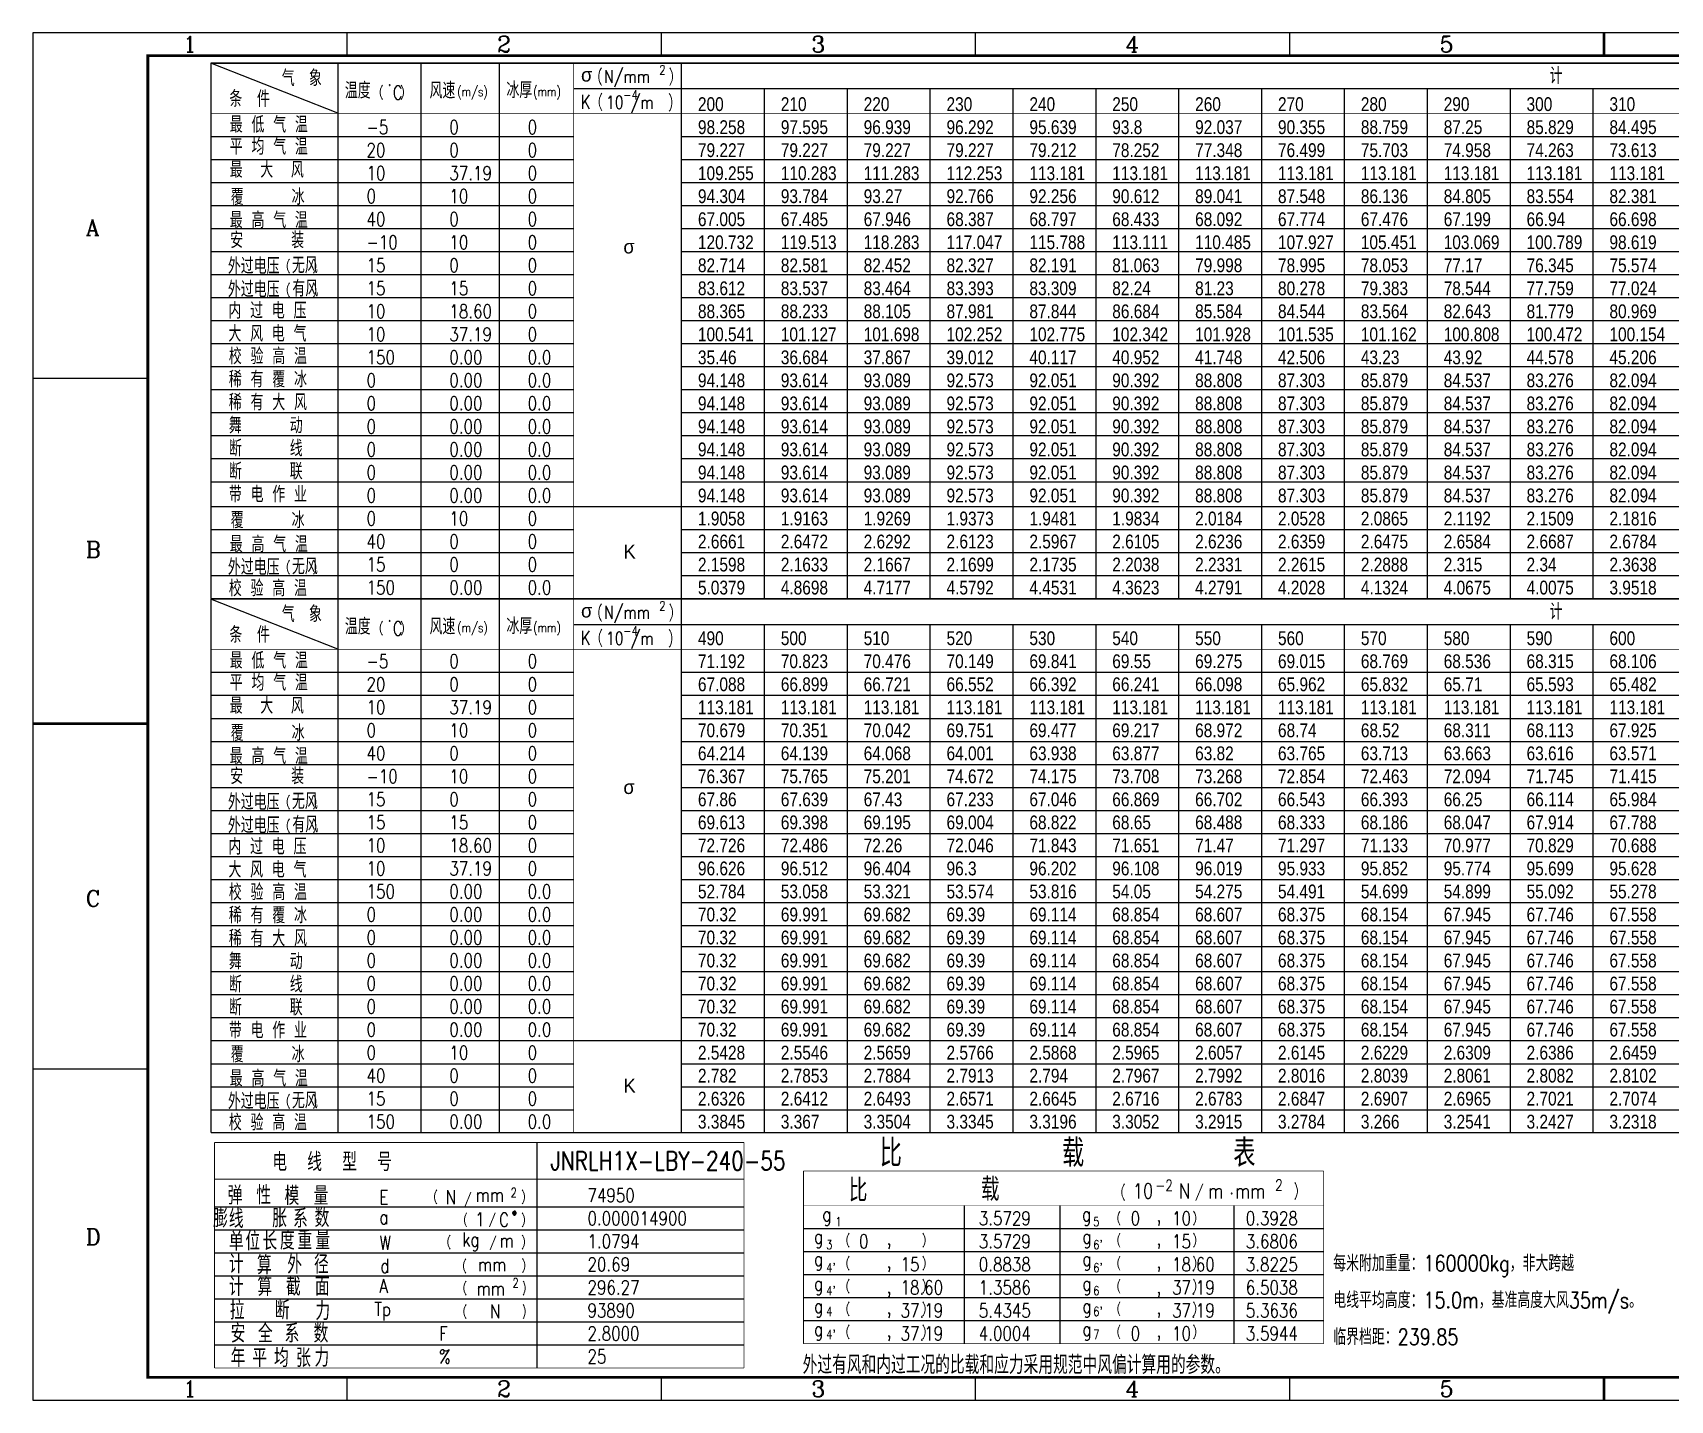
# Model space of a CAD drawing. Header units: millimetres. Extents: x 0 to 682, y 0 to 297.
# Drawn here: x -0.5 to 355.2, y 0 to 297 of the extents above; entities that cross this region are included whole.
import ezdxf
from ezdxf.enums import TextEntityAlignment as Align

# ---------------------------------------------------------------- set-up
doc = ezdxf.new("R2010")
doc.units = ezdxf.units.MM
doc.styles.add('dmtstyle', font='txt1.shx', dxfattribs={"width": 0.8, "bigfont": 'hztxt1.shx'})
doc.styles.add('GREEKC', font='greekc', dxfattribs={"width": 0.8})
doc.styles.add('HZ', font='romant.shx', dxfattribs={"width": 0.8, "bigfont": 'hztxt1.shx'})
doc.styles.add('ROMANC', font='romanc')
doc.styles.add('ROMANT', font='romant', dxfattribs={"width": 0.8})
doc.styles.get("Standard").update_dxf_attribs({"font": 'arial.ttf'})

# ---------------------------------------------------------------- blocks, each defined once
blk = doc.blocks.new('ZhongSoft-BZ-A3-5-newver-01')
for p, q in [((682.5, 297), (0, 297)), ((0, 297), (0, 0)), ((68.25, 297), (68.25, 292)), ((136.5, 297), (136.5, 292)), ((204.75, 297), (204.75, 292)), ((273, 297), (273, 292)), ((341.25, 297), (341.25, 292)), ((0, 222), (25, 222)), ((0, 72), (25, 72)), ((68.25, 5), (68.25, 0)), ((136.5, 5), (136.5, 0)), ((204.75, 5), (204.75, 0)), ((273, 5), (273, 0)), ((341.25, 5), (341.25, 0)), ((0, 0), (682.5, 0))]:
    blk.add_line(p, q)
at = {"lineweight": 50}
for p, q in [((341.25, 297), (341.25, 292)), ((0, 147), (25, 147)), ((341.25, 5), (341.25, 0))]:
    blk.add_line(p, q, dxfattribs=at)
at = {"const_width": 0.6}
blk.add_lwpolyline([(25, 5), (677.5, 5), (677.5, 292), (25, 292)], close=True, dxfattribs=at)
at = {"style": 'ROMANC'}
for s, p in [('1', (34.12, 294.5)), ('2', (102.38, 294.5)), ('3', (170.62, 294.5)), ('4', (238.88, 294.5)), ('5', (307.12, 294.5)), ('1', (34.12, 2.5)), ('2', (102.38, 2.5)), ('3', (170.62, 2.5)), ('4', (238.88, 2.5)), ('5', (307.12, 2.5))]:
    blk.add_text(s, height=3.5, dxfattribs=at).set_placement(p, align=Align.MIDDLE)
for s, p in [('A', (11.51, 252.97)), ('B', (11.51, 183)), ('C', (11.51, 107.22)), ('D', (11.51, 33.72))]:
    blk.add_text(s, height=3.5, dxfattribs=at).set_placement(p)
blk = doc.blocks.new('ylb2021')
blk.add_line((109, 56), (109, 7))
for points, const_width in [([(38.2, 290.4), (38.2, 174.1)], 0.3), ([(38.2, 290.4), (662.4, 290.4)], 0.3), ([(65.8, 290.4), (65.8, 174.1)], 0.3), ([(117, 290.4), (117, 174.1)], 0.2), ([(140.4, 290.4), (140.4, 174.1)], 0.3), ([(38.2, 279.5), (662.4, 279.5)], 0.1), ([(38.2, 174.1), (662.4, 174.1)], 0.3), ([(38.2, 174), (662.4, 174)], 0.3), ([(38.2, 174), (38.2, 58.1)], 0.3), ([(65.8, 174), (65.8, 58.1)], 0.3), ([(117, 174), (117, 58.1)], 0.2), ([(140.4, 174), (140.4, 58.1)], 0.3), ([(38.2, 163.1), (662.4, 163.1)], 0.1), ([(38.2, 58.1), (662.4, 58.1)], 0.3), ([(39, 56), (154, 56)], 0.2), ([(39, 56), (39, 7)], 0.2), ([(154, 56), (154, 7)], 0.2), ([(166.92, 49.79), (166.92, 12.29)], 0.2), ([(166.92, 49.79), (279.92, 49.79)], 0.2), ([(279.92, 49.79), (279.92, 12.29)], 0.2), ([(39, 48), (154, 48)], 0.2), ([(166.92, 42.29), (279.92, 42.29)], 0.1), ([(166.92, 12.29), (279.92, 12.29)], 0.2), ([(39, 7), (154, 7)], 0.2)]:
    blk.add_lwpolyline(points, dxfattribs=dict(const_width=const_width))
for points in [[(65.8, 279.5), (38.2, 290.4)], [(83.8, 290.4), (83.8, 174.1)], [(100.8, 290.4), (100.8, 174.1)], [(117, 284.9), (662.4, 284.9)], [(158.4, 284.9), (158.4, 174.1)], [(176.4, 284.9), (176.4, 174.1)], [(194.4, 284.9), (194.4, 174.1)], [(212.4, 284.9), (212.4, 174.1)], [(230.4, 284.9), (230.4, 174.1)], [(248.4, 284.9), (248.4, 174.1)], [(266.4, 284.9), (266.4, 174.1)], [(284.4, 284.9), (284.4, 174.1)], [(302.4, 284.9), (302.4, 174.1)], [(320.4, 284.9), (320.4, 174.1)], [(338.4, 284.9), (338.4, 174.1)], [(38.2, 274.5), (117, 274.5)], [(140.4, 274.5), (662.4, 274.5)], [(38.2, 269.5), (117, 269.5)], [(140.4, 269.5), (662.4, 269.5)], [(38.2, 264.5), (117, 264.5)], [(140.4, 264.5), (662.4, 264.5)], [(38.2, 259.5), (117, 259.5)], [(140.4, 259.5), (662.4, 259.5)], [(38.2, 254.5), (117, 254.5)], [(140.4, 254.5), (662.4, 254.5)], [(38.2, 249.5), (117, 249.5)], [(140.4, 249.5), (662.4, 249.5)], [(38.2, 244.5), (117, 244.5)], [(140.4, 244.5), (662.4, 244.5)], [(38.2, 239.5), (117, 239.5)], [(140.4, 239.5), (662.4, 239.5)], [(38.2, 234.5), (117, 234.5)], [(140.4, 234.5), (662.4, 234.5)], [(38.2, 229.5), (117, 229.5)], [(140.4, 229.5), (662.4, 229.5)], [(38.2, 224.5), (117, 224.5)], [(140.4, 224.5), (662.4, 224.5)], [(38.2, 219.5), (117, 219.5)], [(140.4, 219.5), (662.4, 219.5)], [(38.2, 214.5), (117, 214.5)], [(140.4, 214.5), (662.4, 214.5)], [(38.2, 209.5), (117, 209.5)], [(140.4, 209.5), (662.4, 209.5)], [(38.2, 204.5), (117, 204.5)], [(140.4, 204.5), (662.4, 204.5)], [(38.2, 199.5), (117, 199.5)], [(140.4, 199.5), (662.4, 199.5)], [(38.2, 194.1), (662.4, 194.1)], [(38.2, 189.1), (117, 189.1)], [(140.4, 189.1), (662.4, 189.1)], [(38.2, 184.1), (117, 184.1)], [(140.4, 184.1), (662.4, 184.1)], [(38.2, 179.1), (117, 179.1)], [(140.4, 179.1), (662.4, 179.1)], [(65.8, 163.1), (38.2, 174)], [(83.8, 174), (83.8, 58.1)], [(100.8, 174), (100.8, 58.1)], [(117, 168.5), (662.4, 168.5)], [(158.4, 168.5), (158.4, 58.1)], [(176.4, 168.5), (176.4, 58.1)], [(194.4, 168.5), (194.4, 58.1)], [(212.4, 168.5), (212.4, 58.1)], [(230.4, 168.5), (230.4, 58.1)], [(248.4, 168.5), (248.4, 58.1)], [(266.4, 168.5), (266.4, 58.1)], [(284.4, 168.5), (284.4, 58.1)], [(302.4, 168.5), (302.4, 58.1)], [(320.4, 168.5), (320.4, 58.1)], [(338.4, 168.5), (338.4, 58.1)], [(38.2, 158.1), (117, 158.1)], [(140.4, 158.1), (662.4, 158.1)], [(38.2, 153.1), (117, 153.1)], [(140.4, 153.1), (662.4, 153.1)], [(38.2, 148.1), (117, 148.1)], [(140.4, 148.1), (662.4, 148.1)], [(38.2, 143.1), (117, 143.1)], [(140.4, 143.1), (662.4, 143.1)], [(38.2, 138.1), (117, 138.1)], [(140.4, 138.1), (662.4, 138.1)], [(38.2, 133.1), (117, 133.1)], [(140.4, 133.1), (662.4, 133.1)], [(38.2, 128.1), (117, 128.1)], [(140.4, 128.1), (662.4, 128.1)], [(38.2, 123.1), (117, 123.1)], [(140.4, 123.1), (662.4, 123.1)], [(38.2, 118.1), (117, 118.1)], [(140.4, 118.1), (662.4, 118.1)], [(38.2, 113.1), (117, 113.1)], [(140.4, 113.1), (662.4, 113.1)], [(38.2, 108.1), (117, 108.1)], [(140.4, 108.1), (662.4, 108.1)], [(38.2, 103.1), (117, 103.1)], [(140.4, 103.1), (662.4, 103.1)], [(38.2, 98.55), (117, 98.55)], [(140.4, 98.55), (662.4, 98.55)], [(38.2, 93.1), (117, 93.1)], [(140.4, 93.1), (662.4, 93.1)], [(38.2, 88.1), (117, 88.1)], [(140.4, 88.1), (662.4, 88.1)], [(38.2, 83.1), (117, 83.1)], [(140.4, 83.1), (662.4, 83.1)], [(38.2, 78.1), (662.4, 78.1)], [(38.2, 73.1), (117, 73.1)], [(140.4, 73.1), (662.4, 73.1)], [(38.2, 68.1), (117, 68.1)], [(140.4, 68.1), (662.4, 68.1)], [(38.2, 63.1), (117, 63.1)], [(140.4, 63.1), (662.4, 63.1)], [(39, 42), (154, 42)], [(201.8, 42.29), (201.8, 12.29)], [(222.6, 42.29), (222.6, 12.29)], [(260.4, 42.29), (260.4, 12.29)], [(39, 37), (154, 37)], [(166.92, 37.29), (279.92, 37.29)], [(166.92, 32.29), (279.92, 32.29)], [(39, 32), (154, 32)], [(39, 27), (154, 27)], [(166.92, 27.29), (279.92, 27.29)], [(39, 22), (154, 22)], [(166.92, 22.29), (279.92, 22.29)], [(39, 17), (154, 17)], [(166.92, 17.29), (279.92, 17.29)], [(39, 12), (154, 12)]]:
    blk.add_lwpolyline(points)
blk.add_blockref('ZhongSoft-BZ-A3-5-newver-01', (-0.5, 0))
at = {"width": 0.8}
for s, height, style, p in [('气', 3.5, 'HZ', (53.6, 285.4)), ('象', 3.5, 'HZ', (59.5, 285.4)), ('(', 2.5, 'HZ', (122.1, 286.4)), ('N/mm', 2.8, 'HZ', (123.6, 286.1)), ('2', 2, 'HZ', (135.6, 287.9)), (')', 2.5, 'HZ', (137.6, 286.4)), ('计', 3.5, 'HZ', (329, 285.9)), ('条', 3.5, 'HZ', (42.2, 280.9)), ('件', 3.5, 'HZ', (48.2, 280.9)), ('温度', 3.5, 'HZ', (67.3, 282.7)), ('(   )', 2, 'HZ', (74.7, 283.2)), ('.', 3, 'HZ', (76.5, 285.5)), ('C', 3, 'HZ', (77.7, 282.5)), ('风速', 3.5, 'HZ', (85.7, 282.7)), ('(m/s)', 2, 'HZ', (91.7, 283.2)), ('冰厚', 3.5, 'HZ', (102.4, 282.8)), ('(mm)', 2, 'HZ', (108.2, 283.2)), ('K', 3, 'HZ', (118.5, 280.5)), ('(', 2.5, 'HZ', (122.2, 280.9)), ('10 /m', 2.8, 'HZ', (124, 280.5)), ('-4', 2, 'HZ', (127.8, 282.5)), (')', 2.5, 'HZ', (137.5, 280.8)), ('最 低 气 温', 3.5, 'HZ', (42.3, 275.3)), ('平 均 气 温', 3.5, 'HZ', (42.3, 270.5)), ('最  大  风', 3.5, 'HZ', (42.3, 265.5)), ('覆     冰', 3.5, 'HZ', (42.5, 259.59)), ('最 高 气 温', 3.5, 'HZ', (42.3, 254.56)), ('安     装', 3.5, 'HZ', (42.4, 250.2)), ('外过电压', 3.5, 'HZ', (41.9, 244.6)), ('(    )', 2, 'HZ', (54.5, 245.46)), ('无风', 3.5, 'HZ', (55.8, 244.76)), ('外过电压', 3.5, 'HZ', (41.9, 239.53)), ('(    )', 2, 'HZ', (54.5, 240.3)), ('有风', 3.5, 'HZ', (55.9, 239.7)), ('内 过 电 压', 3.5, 'HZ', (42, 234.9)), ('大 风 电 气', 3.5, 'HZ', (42, 229.9)), ('校 验 高 温 ', 3.5, 'HZ', (42.1, 224.99)), ('稀 有 覆 冰', 3.5, 'HZ', (42.1, 219.99)), ('稀 有 大 风', 3.5, 'HZ', (42.1, 214.99)), ('舞     动', 3.5, 'HZ', (42.1, 209.99)), ('断     线', 3.5, 'HZ', (42.1, 204.99)), ('断     联', 3.5, 'HZ', (42.1, 199.99)), ('带 电 作 业', 3.5, 'HZ', (42.1, 194.99)), ('覆     冰', 3.5, 'HZ', (42.5, 189.39)), ('最 高 气 温', 3.5, 'HZ', (42.3, 184.16)), ('外过电压', 3.5, 'HZ', (41.9, 179.2)), ('(    )', 2, 'HZ', (54.5, 180.06)), ('无风', 3.5, 'HZ', (55.8, 179.36)), ('校 验 高 温 ', 3.5, 'HZ', (42.1, 174.59)), ('气', 3.5, 'HZ', (53.6, 169)), ('象', 3.5, 'HZ', (59.5, 169)), ('(', 2.5, 'HZ', (122.1, 170)), ('N/mm', 2.8, 'HZ', (123.6, 169.7)), ('2', 2, 'HZ', (135.6, 171.5)), (')', 2.5, 'HZ', (137.6, 170)), ('计', 3.5, 'HZ', (329, 169.5)), ('条', 3.5, 'HZ', (42.2, 164.5)), ('件', 3.5, 'HZ', (48.2, 164.5)), ('温度', 3.5, 'HZ', (67.3, 166.3)), ('(   )', 2, 'HZ', (74.7, 166.8)), ('.', 3, 'HZ', (76.5, 169.1)), ('C', 3, 'HZ', (77.7, 166.1)), ('风速', 3.5, 'HZ', (85.7, 166.3)), ('(m/s)', 2, 'HZ', (91.7, 166.8)), ('冰厚', 3.5, 'HZ', (102.4, 166.4)), ('(mm)', 2, 'HZ', (108.2, 166.8)), ('(', 2.5, 'HZ', (122.2, 164.5)), ('10 /m', 2.8, 'HZ', (124, 164.1)), ('-4', 2, 'HZ', (127.8, 166.1)), (')', 2.5, 'HZ', (137.5, 164.4)), ('K', 3, 'HZ', (118.5, 164.1)), ('最 低 气 温', 3.5, 'HZ', (42.3, 158.9)), ('平 均 气 温', 3.5, 'HZ', (42.3, 154.1)), ('最  大  风', 3.5, 'HZ', (42.3, 149.1)), ('覆     冰', 3.5, 'HZ', (42.5, 143.19)), ('最 高 气 温', 3.5, 'HZ', (42.3, 138.16)), ('安     装', 3.5, 'HZ', (42.4, 133.8)), ('外过电压', 3.5, 'HZ', (41.9, 128.2)), ('无风', 3.5, 'HZ', (55.8, 128.36)), ('(    )', 2, 'HZ', (54.5, 129.06)), ('外过电压', 3.5, 'HZ', (41.9, 123.13)), ('(    )', 2, 'HZ', (54.5, 123.9)), ('有风', 3.5, 'HZ', (55.9, 123.3)), ('内 过 电 压', 3.5, 'HZ', (42, 118.5)), ('大 风 电 气', 3.5, 'HZ', (42, 113.5)), ('校 验 高 温 ', 3.5, 'HZ', (42.1, 108.59)), ('稀 有 覆 冰', 3.5, 'HZ', (42.1, 103.59)), ('稀 有 大 风', 3.5, 'HZ', (42.1, 98.59)), ('舞     动', 3.5, 'HZ', (42.1, 93.59)), ('断     线', 3.5, 'HZ', (42.1, 88.59)), ('断     联', 3.5, 'HZ', (42.1, 83.59)), ('带 电 作 业', 3.5, 'HZ', (42.1, 78.59)), ('覆     冰', 3.5, 'HZ', (42.5, 73.39)), ('最 高 气 温', 3.5, 'HZ', (42.3, 68.16)), ('外过电压', 3.5, 'HZ', (41.9, 63.2)), ('(    )', 2, 'HZ', (54.5, 64.06)), ('无风', 3.5, 'HZ', (55.8, 63.36)), ('校 验 高 温 ', 3.5, 'HZ', (42.1, 58.59)), ('比', 6, 'HZ', (183.5, 50.69)), ('载', 6, 'HZ', (223.1, 50.69)), ('表', 6, 'HZ', (260.3, 50.69)), ('电  线  型  号       ', 4, 'HZ', (51.54, 49.76)), ('弹', 4, 'HZ', (41.86, 42.5)), ('性', 4, 'HZ', (48.08, 42.54)), ('模', 4, 'HZ', (54.2, 42.4)), ('量', 4, 'HZ', (60.5, 42.4)), ('比', 5, 'HZ', (176.8, 43.09)), ('载', 5, 'HZ', (205.5, 43.29)), ('(', 2.4, 'HZ', (235.77, 44.17)), ('10', 3.2, 'HZ', (238.49, 43.85)), ('-2', 2.4, 'HZ', (243.37, 45.45)), ('N', 3.2, 'HZ', (248.49, 43.85)), ('/', 2.4, 'HZ', (252.01, 44.17)), ('2', 2.4, 'HZ', (269.38, 45.53)), (')', 2.4, 'HZ', (273.38, 44.41)), ('E', 3, 'HZ', (74.8, 42.6)), ('(', 2, 'HZ', (86.5, 43.3)), ('N', 3, 'HZ', (89.2, 42.6)), ('/', 2, 'HZ', (93.3, 42.8)), ('mm', 3, 'HZ', (95.7, 43.1)), ('2', 2, 'HZ', (103.3, 44.1)), (')', 2, 'HZ', (105.6, 43.3)), ('m', 3.2, 'HZ', (254.81, 43.85)), ('.', 3.2, 'HZ', (259.38, 44.73)), ('mm', 3.2, 'HZ', (260.66, 43.85)), ('          膨', 4, 'HZ', (14.82, 37.52)), ('线', 4, 'HZ', (42.1, 37.41)), ('胀', 4, 'HZ', (51.52, 37.54)), ('系', 4, 'HZ', (56.04, 37.46)), ('数', 4, 'HZ', (60.74, 37.59)), ('a', 3, 'HZ', (74.8, 38.24)), ('(', 2, 'HZ', (93, 38.3)), ('1', 3, 'HZ', (95.6, 37.8)), ('/', 2, 'HZ', (98.6, 38.3)), ('C', 3, 'HZ', (100.8, 37.7)), ('.', 5, 'HZ', (103.2, 40.3)), (')', 2, 'HZ', (105.6, 38.3)), ('g', 3, 'ROMANT', (171, 38.89)), ('1', 2, 'ROMANT', (173.85, 37.79)), ('g', 3, 'ROMANT', (227.42, 38.89)), ('5', 2, 'ROMANT', (229.85, 37.79)), ('(             )', 2, 'ROMANT', (234.92, 38.69)), (',', 3, 'ROMANT', (243.6, 38.79)), ('单', 4, 'HZ', (42.12, 32.46)), ('位', 4, 'HZ', (45.7, 32.56)), ('长', 4, 'HZ', (49.4, 32.58)), ('度', 4, 'HZ', (53.2, 32.71)), ('重', 4, 'HZ', (57, 32.73)), ('量', 4, 'HZ', (60.9, 32.76)), ('W', 3, 'HZ', (74.8, 32.69)), ('(', 2, 'HZ', (89.4, 33.5)), ('kg', 3, 'HZ', (92.8, 33.4)), ('/', 2, 'HZ', (98.7, 33.3)), (')', 2, 'HZ', (105.6, 33.5)), ('g', 3, 'ROMANT', (169.2, 34.03)), ('(             )', 2, 'ROMANT', (176.1, 33.89)), ('g', 3, 'ROMANT', (227.52, 34.03)), ('(             )', 2, 'ROMANT', (234.92, 33.89)), ('m', 3, 'HZ', (100.9, 33.2)), ('3', 2, 'ROMANT', (171.85, 32.79)), (',', 3, 'ROMANT', (185, 33.79)), ("6'", 2, 'ROMANT', (229.85, 32.79)), (',', 3, 'ROMANT', (243.6, 33.79)), ('计', 4, 'HZ', (42.1, 27.54)), ('算', 4, 'HZ', (48.2, 27.36)), ('外', 4, 'HZ', (54.8, 27.48)), ('径', 4, 'HZ', (60.6, 27.5)), ('d', 3, 'HZ', (75, 27.7)), ('(', 2, 'HZ', (92.8, 28.3)), ('mm', 3, 'HZ', (96.2, 28)), (')', 2, 'HZ', (105.7, 28.4)), ('g', 3, 'ROMANT', (169.2, 29.18)), ("4'", 2, 'ROMANT', (171.85, 27.79)), ('(             )', 2, 'ROMANT', (176.1, 28.89)), (',', 3, 'ROMANT', (185, 28.79)), ('g', 3, 'ROMANT', (227.52, 29.18)), ("6'", 2, 'ROMANT', (229.85, 27.79)), ('(             )', 2, 'ROMANT', (234.92, 28.89)), (',', 3, 'ROMANT', (243.6, 28.79)), ('计', 4, 'HZ', (42.1, 22.64)), ('算', 4, 'HZ', (48.3, 22.66)), ('截', 4, 'HZ', (54.5, 22.69)), ('面', 4, 'HZ', (60.8, 22.71)), ('A', 3, 'HZ', (74.8, 23.33)), ('(', 2, 'HZ', (92.9, 23.5)), ('2', 2, 'HZ', (103.7, 24.5)), (')', 2, 'HZ', (105.8, 23.5)), ('g', 3, 'ROMANT', (169.2, 23.82)), ('(             )', 2, 'ROMANT', (176.1, 23.89)), ('g', 3, 'ROMANT', (227.52, 23.82)), ('(             )', 2, 'ROMANT', (234.92, 23.89)), ('拉', 4, 'HZ', (42.3, 17.54)), ('断', 4, 'HZ', (52.1, 17.56)), ('力', 4, 'HZ', (60.9, 17.38)), ('mm', 3, 'HZ', (95.9, 22.74)), ("4'", 2, 'ROMANT', (171.85, 22.79)), ('(             )', 2, 'ROMANT', (176.1, 18.99)), (',', 3, 'ROMANT', (185, 23.29)), ('6', 2, 'ROMANT', (229.85, 22.8)), ('(             )', 2, 'ROMANT', (234.92, 18.99)), (',', 3, 'ROMANT', (243.6, 23.29)), ('Tp', 3, 'HZ', (73.7, 18.31)), ('(', 2, 'HZ', (92.9, 18.4)), ('N', 3, 'HZ', (98.8, 17.79)), (')', 2, 'HZ', (105.8, 18.4)), ('g', 3, 'ROMANT', (169.2, 18.96)), ('4', 2, 'ROMANT', (171.85, 18.29)), (',', 3, 'ROMANT', (185, 18.79)), ('g', 3, 'ROMANT', (227.52, 18.96)), ("6'", 2, 'ROMANT', (229.85, 18.29)), (',', 3, 'ROMANT', (243.6, 18.79)), ('安', 4, 'HZ', (42.5, 12.5)), ('全', 4, 'HZ', (48.4, 12.5)), ('系', 4, 'HZ', (54.2, 12.5)), ('数', 4, 'HZ', (60.5, 12.5)), ('F', 3, 'HZ', (87.8, 13)), ('g', 3, 'ROMANT', (169.2, 13.96)), ("4'", 2, 'ROMANT', (171.85, 13.29)), ('(             )', 2, 'ROMANT', (176.1, 13.99)), ('g', 3, 'ROMANT', (227.52, 13.96)), ('7', 2, 'ROMANT', (229.85, 13.29)), ('(             )', 2, 'ROMANT', (234.92, 13.99)), ('年', 4, 'HZ', (42.5, 7.2)), ('平', 4, 'HZ', (47.2, 7.2)), ('均', 4, 'HZ', (51.9, 7.2)), ('张', 4, 'HZ', (56.7, 7.2)), ('力', 4, 'HZ', (60.7, 7.28)), ('%', 3, 'HZ', (87.8, 8)), (',', 3, 'ROMANT', (185, 13.79)), (',', 3, 'ROMANT', (243.6, 13.79)), ('外过有风和内过工况的比载和应力采用规范中风偏计算用的参数。', 4, 'HZ', (166.74, 5.69))]:
    blk.add_text(s, height=height, dxfattribs=dict(at, style=style)).set_placement(p)
at = {"style": 'GREEKC'}
for s, p in [('s', (118.6, 286.4)), ('s', (127.8, 249.07)), ('K', (127.8, 182.81)), ('s', (118.6, 170)), ('s', (127.8, 131.67)), ('K', (127.8, 66.81))]:
    blk.add_text(s, height=3, dxfattribs=at).set_placement(p)

msp = doc.modelspace()

# ---------------------------------------------------------------- block references
msp.add_blockref('ylb2021', (0, 0))

# ---------------------------------------------------------------- texts
at = {"width": 0.8}
for s, p in [('200', (144, 280)), ('210', (162, 280)), ('220', (180, 280)), ('230', (198, 280)), ('240', (216, 280)), ('250', (234, 280)), ('260', (252, 280)), ('270', (270, 280)), ('280', (288, 280)), ('290', (306, 280)), ('300', (324, 280)), ('310', (342, 280)), ('98.258', (144, 275)), ('97.595', (162, 275)), ('96.939', (180, 275)), ('96.292', (198, 275)), ('95.639', (216, 275)), ('93.8', (234, 275)), ('92.037', (252, 275)), ('90.355', (270, 275)), ('88.759', (288, 275)), ('87.25', (306, 275)), ('85.829', (324, 275)), ('84.495', (342, 275)), ('79.227', (144, 270)), ('79.227', (162, 270)), ('79.227', (180, 270)), ('79.227', (198, 270)), ('79.212', (216, 270)), ('78.252', (234, 270)), ('77.348', (252, 270)), ('76.499', (270, 270)), ('75.703', (288, 270)), ('74.958', (306, 270)), ('74.263', (324, 270)), ('73.613', (342, 270)), ('109.255', (144, 265)), ('110.283', (162, 265)), ('111.283', (180, 265)), ('112.253', (198, 265)), ('113.181', (216, 265)), ('113.181', (234, 265)), ('113.181', (252, 265)), ('113.181', (270, 265)), ('113.181', (288, 265)), ('113.181', (306, 265)), ('113.181', (324, 265)), ('113.181', (342, 265)), ('94.304', (144, 260)), ('93.784', (162, 260)), ('93.27', (180, 260)), ('92.766', (198, 260)), ('92.256', (216, 260)), ('90.612', (234, 260)), ('89.041', (252, 260)), ('87.548', (270, 260)), ('86.136', (288, 260)), ('84.805', (306, 260)), ('83.554', (324, 260)), ('82.381', (342, 260)), ('67.005', (144, 255)), ('67.485', (162, 255)), ('67.946', (180, 255)), ('68.387', (198, 255)), ('68.797', (216, 255)), ('68.433', (234, 255)), ('68.092', (252, 255)), ('67.774', (270, 255)), ('67.476', (288, 255)), ('67.199', (306, 255)), ('66.94', (324, 255)), ('66.698', (342, 255)), ('120.732', (144, 250)), ('119.513', (162, 250)), ('118.283', (180, 250)), ('117.047', (198, 250)), ('115.788', (216, 250)), ('113.111', (234, 250)), ('110.485', (252, 250)), ('107.927', (270, 250)), ('105.451', (288, 250)), ('103.069', (306, 250)), ('100.789', (324, 250)), ('98.619', (342, 250)), ('82.714', (144, 245)), ('82.581', (162, 245)), ('82.452', (180, 245)), ('82.327', (198, 245)), ('82.191', (216, 245)), ('81.063', (234, 245)), ('79.998', (252, 245)), ('78.995', (270, 245)), ('78.053', (288, 245)), ('77.17', (306, 245)), ('76.345', (324, 245)), ('75.574', (342, 245)), ('83.612', (144, 240)), ('83.537', (162, 240)), ('83.464', (180, 240)), ('83.393', (198, 240)), ('83.309', (216, 240)), ('82.24', (234, 240)), ('81.23', (252, 240)), ('80.278', (270, 240)), ('79.383', (288, 240)), ('78.544', (306, 240)), ('77.759', (324, 240)), ('77.024', (342, 240)), ('88.365', (144, 235)), ('88.233', (162, 235)), ('88.105', (180, 235)), ('87.981', (198, 235)), ('87.844', (216, 235)), ('86.684', (234, 235)), ('85.584', (252, 235)), ('84.544', (270, 235)), ('83.564', (288, 235)), ('82.643', (306, 235)), ('81.779', (324, 235)), ('80.969', (342, 235)), ('100.541', (144, 230)), ('101.127', (162, 230)), ('101.698', (180, 230)), ('102.252', (198, 230)), ('102.775', (216, 230)), ('102.342', (234, 230)), ('101.928', (252, 230)), ('101.535', (270, 230)), ('101.162', (288, 230)), ('100.808', (306, 230)), ('100.472', (324, 230)), ('100.154', (342, 230)), ('35.46', (144, 225)), ('36.684', (162, 225)), ('37.867', (180, 225)), ('39.012', (198, 225)), ('40.117', (216, 225)), ('40.952', (234, 225)), ('41.748', (252, 225)), ('42.506', (270, 225)), ('43.23', (288, 225)), ('43.92', (306, 225)), ('44.578', (324, 225)), ('45.206', (342, 225)), ('94.148', (144, 220)), ('93.614', (162, 220)), ('93.089', (180, 220)), ('92.573', (198, 220)), ('92.051', (216, 220)), ('90.392', (234, 220)), ('88.808', (252, 220)), ('87.303', (270, 220)), ('85.879', (288, 220)), ('84.537', (306, 220)), ('83.276', (324, 220)), ('82.094', (342, 220)), ('94.148', (144, 215)), ('93.614', (162, 215)), ('93.089', (180, 215)), ('92.573', (198, 215)), ('92.051', (216, 215)), ('90.392', (234, 215)), ('88.808', (252, 215)), ('87.303', (270, 215)), ('85.879', (288, 215)), ('84.537', (306, 215)), ('83.276', (324, 215)), ('82.094', (342, 215)), ('94.148', (144, 210)), ('93.614', (162, 210)), ('93.089', (180, 210)), ('92.573', (198, 210)), ('92.051', (216, 210)), ('90.392', (234, 210)), ('88.808', (252, 210)), ('87.303', (270, 210)), ('85.879', (288, 210)), ('84.537', (306, 210)), ('83.276', (324, 210)), ('82.094', (342, 210)), ('94.148', (144, 205)), ('93.614', (162, 205)), ('93.089', (180, 205)), ('92.573', (198, 205)), ('92.051', (216, 205)), ('90.392', (234, 205)), ('88.808', (252, 205)), ('87.303', (270, 205)), ('85.879', (288, 205)), ('84.537', (306, 205)), ('83.276', (324, 205)), ('82.094', (342, 205)), ('94.148', (144, 200)), ('93.614', (162, 200)), ('93.089', (180, 200)), ('92.573', (198, 200)), ('92.051', (216, 200)), ('90.392', (234, 200)), ('88.808', (252, 200)), ('87.303', (270, 200)), ('85.879', (288, 200)), ('84.537', (306, 200)), ('83.276', (324, 200)), ('82.094', (342, 200)), ('94.148', (144, 195)), ('93.614', (162, 195)), ('93.089', (180, 195)), ('92.573', (198, 195)), ('92.051', (216, 195)), ('90.392', (234, 195)), ('88.808', (252, 195)), ('87.303', (270, 195)), ('85.879', (288, 195)), ('84.537', (306, 195)), ('83.276', (324, 195)), ('82.094', (342, 195)), ('1.9058', (144, 190)), ('1.9163', (162, 190)), ('1.9269', (180, 190)), ('1.9373', (198, 190)), ('1.9481', (216, 190)), ('1.9834', (234, 190)), ('2.0184', (252, 190)), ('2.0528', (270, 190)), ('2.0865', (288, 190)), ('2.1192', (306, 190)), ('2.1509', (324, 190)), ('2.1816', (342, 190)), ('2.6661', (144, 185)), ('2.6472', (162, 185)), ('2.6292', (180, 185)), ('2.6123', (198, 185)), ('2.5967', (216, 185)), ('2.6105', (234, 185)), ('2.6236', (252, 185)), ('2.6359', (270, 185)), ('2.6475', (288, 185)), ('2.6584', (306, 185)), ('2.6687', (324, 185)), ('2.6784', (342, 185)), ('2.1598', (144, 180)), ('2.1633', (162, 180)), ('2.1667', (180, 180)), ('2.1699', (198, 180)), ('2.1735', (216, 180)), ('2.2038', (234, 180)), ('2.2331', (252, 180)), ('2.2615', (270, 180)), ('2.2888', (288, 180)), ('2.315', (306, 180)), ('2.34', (324, 180)), ('2.3638', (342, 180)), ('5.0379', (144, 175)), ('4.8698', (162, 175)), ('4.7177', (180, 175)), ('4.5792', (198, 175)), ('4.4531', (216, 175)), ('4.3623', (234, 175)), ('4.2791', (252, 175)), ('4.2028', (270, 175)), ('4.1324', (288, 175)), ('4.0675', (306, 175)), ('4.0075', (324, 175)), ('3.9518', (342, 175)), ('490', (144, 164)), ('500', (162, 164)), ('510', (180, 164)), ('520', (198, 164)), ('530', (216, 164)), ('540', (234, 164)), ('550', (252, 164)), ('560', (270, 164)), ('570', (288, 164)), ('580', (306, 164)), ('590', (324, 164)), ('600', (342, 164)), ('71.192', (144, 159)), ('70.823', (162, 159)), ('70.476', (180, 159)), ('70.149', (198, 159)), ('69.841', (216, 159)), ('69.55', (234, 159)), ('69.275', (252, 159)), ('69.015', (270, 159)), ('68.769', (288, 159)), ('68.536', (306, 159)), ('68.315', (324, 159)), ('68.106', (342, 159)), ('67.088', (144, 154)), ('66.899', (162, 154)), ('66.721', (180, 154)), ('66.552', (198, 154)), ('66.392', (216, 154)), ('66.241', (234, 154)), ('66.098', (252, 154)), ('65.962', (270, 154)), ('65.832', (288, 154)), ('65.71', (306, 154)), ('65.593', (324, 154)), ('65.482', (342, 154)), ('113.181', (144, 149)), ('113.181', (162, 149)), ('113.181', (180, 149)), ('113.181', (198, 149)), ('113.181', (216, 149)), ('113.181', (234, 149)), ('113.181', (252, 149)), ('113.181', (270, 149)), ('113.181', (288, 149)), ('113.181', (306, 149)), ('113.181', (324, 149)), ('113.181', (342, 149)), ('70.679', (144, 144)), ('70.351', (162, 144)), ('70.042', (180, 144)), ('69.751', (198, 144)), ('69.477', (216, 144)), ('69.217', (234, 144)), ('68.972', (252, 144)), ('68.74', (270, 144)), ('68.52', (288, 144)), ('68.311', (306, 144)), ('68.113', (324, 144)), ('67.925', (342, 144)), ('64.214', (144, 139)), ('64.139', (162, 139)), ('64.068', (180, 139)), ('64.001', (198, 139)), ('63.938', (216, 139)), ('63.877', (234, 139)), ('63.82', (252, 139)), ('63.765', (270, 139)), ('63.713', (288, 139)), ('63.663', (306, 139)), ('63.616', (324, 139)), ('63.571', (342, 139)), ('76.367', (144, 134)), ('75.765', (162, 134)), ('75.201', (180, 134)), ('74.672', (198, 134)), ('74.175', (216, 134)), ('73.708', (234, 134)), ('73.268', (252, 134)), ('72.854', (270, 134)), ('72.463', (288, 134)), ('72.094', (306, 134)), ('71.745', (324, 134)), ('71.415', (342, 134)), ('67.86', (144, 129)), ('67.639', (162, 129)), ('67.43', (180, 129)), ('67.233', (198, 129)), ('67.046', (216, 129)), ('66.869', (234, 129)), ('66.702', (252, 129)), ('66.543', (270, 129)), ('66.393', (288, 129)), ('66.25', (306, 129)), ('66.114', (324, 129)), ('65.984', (342, 129)), ('69.613', (144, 124)), ('69.398', (162, 124)), ('69.195', (180, 124)), ('69.004', (198, 124)), ('68.822', (216, 124)), ('68.65', (234, 124)), ('68.488', (252, 124)), ('68.333', (270, 124)), ('68.186', (288, 124)), ('68.047', (306, 124)), ('67.914', (324, 124)), ('67.788', (342, 124)), ('72.726', (144, 119)), ('72.486', (162, 119)), ('72.26', (180, 119)), ('72.046', (198, 119)), ('71.843', (216, 119)), ('71.651', (234, 119)), ('71.47', (252, 119)), ('71.297', (270, 119)), ('71.133', (288, 119)), ('70.977', (306, 119)), ('70.829', (324, 119)), ('70.688', (342, 119)), ('96.626', (144, 114)), ('96.512', (162, 114)), ('96.404', (180, 114)), ('96.3', (198, 114)), ('96.202', (216, 114)), ('96.108', (234, 114)), ('96.019', (252, 114)), ('95.933', (270, 114)), ('95.852', (288, 114)), ('95.774', (306, 114)), ('95.699', (324, 114)), ('95.628', (342, 114)), ('52.784', (144, 109)), ('53.058', (162, 109)), ('53.321', (180, 109)), ('53.574', (198, 109)), ('53.816', (216, 109)), ('54.05', (234, 109)), ('54.275', (252, 109)), ('54.491', (270, 109)), ('54.699', (288, 109)), ('54.899', (306, 109)), ('55.092', (324, 109)), ('55.278', (342, 109)), ('70.32', (144, 104)), ('69.991', (162, 104)), ('69.682', (180, 104)), ('69.39', (198, 104)), ('69.114', (216, 104)), ('68.854', (234, 104)), ('68.607', (252, 104)), ('68.375', (270, 104)), ('68.154', (288, 104)), ('67.945', (306, 104)), ('67.746', (324, 104)), ('67.558', (342, 104)), ('70.32', (144, 99)), ('69.991', (162, 99)), ('69.682', (180, 99)), ('69.39', (198, 99)), ('69.114', (216, 99)), ('68.854', (234, 99)), ('68.607', (252, 99)), ('68.375', (270, 99)), ('68.154', (288, 99)), ('67.945', (306, 99)), ('67.746', (324, 99)), ('67.558', (342, 99)), ('70.32', (144, 94)), ('69.991', (162, 94)), ('69.682', (180, 94)), ('69.39', (198, 94)), ('69.114', (216, 94)), ('68.854', (234, 94)), ('68.607', (252, 94)), ('68.375', (270, 94)), ('68.154', (288, 94)), ('67.945', (306, 94)), ('67.746', (324, 94)), ('67.558', (342, 94)), ('70.32', (144, 89)), ('69.991', (162, 89)), ('69.682', (180, 89)), ('69.39', (198, 89)), ('69.114', (216, 89)), ('68.854', (234, 89)), ('68.607', (252, 89)), ('68.375', (270, 89)), ('68.154', (288, 89)), ('67.945', (306, 89)), ('67.746', (324, 89)), ('67.558', (342, 89)), ('70.32', (144, 84)), ('69.991', (162, 84)), ('69.682', (180, 84)), ('69.39', (198, 84)), ('69.114', (216, 84)), ('68.854', (234, 84)), ('68.607', (252, 84)), ('68.375', (270, 84)), ('68.154', (288, 84)), ('67.945', (306, 84)), ('67.746', (324, 84)), ('67.558', (342, 84)), ('70.32', (144, 79)), ('69.991', (162, 79)), ('69.682', (180, 79)), ('69.39', (198, 79)), ('69.114', (216, 79)), ('68.854', (234, 79)), ('68.607', (252, 79)), ('68.375', (270, 79)), ('68.154', (288, 79)), ('67.945', (306, 79)), ('67.746', (324, 79)), ('67.558', (342, 79)), ('2.5428', (144, 74)), ('2.5546', (162, 74)), ('2.5659', (180, 74)), ('2.5766', (198, 74)), ('2.5868', (216, 74)), ('2.5965', (234, 74)), ('2.6057', (252, 74)), ('2.6145', (270, 74)), ('2.6229', (288, 74)), ('2.6309', (306, 74)), ('2.6386', (324, 74)), ('2.6459', (342, 74)), ('2.782', (144, 69)), ('2.7853', (162, 69)), ('2.7884', (180, 69)), ('2.7913', (198, 69)), ('2.794', (216, 69)), ('2.7967', (234, 69)), ('2.7992', (252, 69)), ('2.8016', (270, 69)), ('2.8039', (288, 69)), ('2.8061', (306, 69)), ('2.8082', (324, 69)), ('2.8102', (342, 69)), ('2.6326', (144, 64)), ('2.6412', (162, 64)), ('2.6493', (180, 64)), ('2.6571', (198, 64)), ('2.6645', (216, 64)), ('2.6716', (234, 64)), ('2.6783', (252, 64)), ('2.6847', (270, 64)), ('2.6907', (288, 64)), ('2.6965', (306, 64)), ('2.7021', (324, 64)), ('2.7074', (342, 64)), ('3.3845', (144, 59)), ('3.367', (162, 59)), ('3.3504', (180, 59)), ('3.3345', (198, 59)), ('3.3196', (216, 59)), ('3.3052', (234, 59)), ('3.2915', (252, 59)), ('3.2784', (270, 59)), ('3.266', (288, 59)), ('3.2541', (306, 59)), ('3.2427', (324, 59)), ('3.2318', (342, 59))]:
    msp.add_text(s, height=3, dxfattribs=at).set_placement(p)
at = {"style": 'dmtstyle', "width": 0.8}
for s, height, p in [('-5', 3, (72, 275)), ('0', 3, (90, 275)), ('0', 3, (107, 275)), ('20', 3, (72, 270)), ('0', 3, (90, 270)), ('0', 3, (107, 270)), ('10', 3, (72, 265)), ('37.19', 3, (90, 265)), ('0', 3, (107, 265)), ('0', 3, (72, 260)), ('10', 3, (90, 260)), ('0', 3, (107, 260)), ('40', 3, (72, 255)), ('0', 3, (90, 255)), ('0', 3, (107, 255)), ('-10', 3, (72, 250)), ('10', 3, (90, 250)), ('0', 3, (107, 250)), ('15', 3, (72, 245)), ('0', 3, (90, 245)), ('0', 3, (107, 245)), ('15', 3, (72, 240)), ('15', 3, (90, 240)), ('0', 3, (107, 240)), ('10', 3, (72, 235)), ('18.60', 3, (90, 235)), ('0', 3, (107, 235)), ('10', 3, (72, 230)), ('37.19', 3, (90, 230)), ('0', 3, (107, 230)), ('150', 3, (72, 225)), ('0.00', 3, (90, 225)), ('0.0', 3, (107, 225)), ('0', 3, (72, 220)), ('0.00', 3, (90, 220)), ('0.0', 3, (107, 220)), ('0', 3, (72, 215)), ('0.00', 3, (90, 215)), ('0.0', 3, (107, 215)), ('0', 3, (72, 210)), ('0.00', 3, (90, 210)), ('0.0', 3, (107, 210)), ('0', 3, (72, 205)), ('0.00', 3, (90, 205)), ('0.0', 3, (107, 205)), ('0', 3, (72, 200)), ('0.00', 3, (90, 200)), ('0.0', 3, (107, 200)), ('0', 3, (72, 195)), ('0.00', 3, (90, 195)), ('0.0', 3, (107, 195)), ('0', 3, (72, 190)), ('10', 3, (90, 190)), ('0', 3, (107, 190)), ('40', 3, (72, 185)), ('0', 3, (90, 185)), ('0', 3, (107, 185)), ('15', 3, (72, 180)), ('0', 3, (90, 180)), ('0', 3, (107, 180)), ('150', 3, (72, 175)), ('0.00', 3, (90, 175)), ('0.0', 3, (107, 175)), ('-5', 3, (72, 159)), ('0', 3, (90, 159)), ('0', 3, (107, 159)), ('20', 3, (72, 154)), ('0', 3, (90, 154)), ('0', 3, (107, 154)), ('10', 3, (72, 149)), ('37.19', 3, (90, 149)), ('0', 3, (107, 149)), ('0', 3, (72, 144)), ('10', 3, (90, 144)), ('0', 3, (107, 144)), ('40', 3, (72, 139)), ('0', 3, (90, 139)), ('0', 3, (107, 139)), ('-10', 3, (72, 134)), ('10', 3, (90, 134)), ('0', 3, (107, 134)), ('15', 3, (72, 129)), ('0', 3, (90, 129)), ('0', 3, (107, 129)), ('15', 3, (72, 124)), ('15', 3, (90, 124)), ('0', 3, (107, 124)), ('10', 3, (72, 119)), ('18.60', 3, (90, 119)), ('0', 3, (107, 119)), ('10', 3, (72, 114)), ('37.19', 3, (90, 114)), ('0', 3, (107, 114)), ('150', 3, (72, 109)), ('0.00', 3, (90, 109)), ('0.0', 3, (107, 109)), ('0', 3, (72, 104)), ('0.00', 3, (90, 104)), ('0.0', 3, (107, 104)), ('0', 3, (72, 99)), ('0.00', 3, (90, 99)), ('0.0', 3, (107, 99)), ('0', 3, (72, 94)), ('0.00', 3, (90, 94)), ('0.0', 3, (107, 94)), ('0', 3, (72, 89)), ('0.00', 3, (90, 89)), ('0.0', 3, (107, 89)), ('0', 3, (72, 84)), ('0.00', 3, (90, 84)), ('0.0', 3, (107, 84)), ('0', 3, (72, 79)), ('0.00', 3, (90, 79)), ('0.0', 3, (107, 79)), ('0', 3, (72, 74)), ('10', 3, (90, 74)), ('0', 3, (107, 74)), ('40', 3, (72, 69)), ('0', 3, (90, 69)), ('0', 3, (107, 69)), ('15', 3, (72, 64)), ('0', 3, (90, 64)), ('0', 3, (107, 64)), ('150', 3, (72, 59)), ('0.00', 3, (90, 59)), ('0.0', 3, (107, 59)), ('JNRLH1X-LBY-240-55', 4, (112, 50)), ('74950', 3, (120, 43)), ('0.000014900', 3, (120, 38)), ('3.5729', 3, (205, 38)), ('0', 3, (238, 38)), ('10', 3, (247, 38)), ('0.3928', 3, (263, 38)), ('1.0794', 3, (120, 33)), ('0', 3, (179, 33)), ('3.5729', 3, (205, 33)), ('15', 3, (247, 33)), ('3.6806', 3, (263, 33)), ('20.69', 3, (120, 28)), ('15', 3, (188, 28)), ('0.8838', 3, (205, 28)), ('18.60', 3, (247, 28)), ('3.8225', 3, (263, 28)), ('每米附加重量：160000kg，非大跨越', 3.5, (282, 28)), ('296.27', 3, (120, 23)), ('18.60', 3, (188, 23)), ('1.3586', 3, (205, 23)), ('37.19', 3, (247, 23)), ('6.5038', 3, (263, 23)), ('电线平均高度：15.0m，基准高度大风35m/s。', 3.5, (282, 20)), ('93890', 3, (120, 18)), ('37.19', 3, (188, 18)), ('5.4345', 3, (205, 18)), ('37.19', 3, (247, 18)), ('5.3636', 3, (263, 18)), ('2.8000', 3, (120, 13)), ('37.19', 3, (188, 13)), ('4.0004', 3, (205, 13)), ('0', 3, (238, 13)), ('10', 3, (247, 13)), ('3.5944', 3, (263, 13)), ('临界档距：239.85 ', 3.5, (282, 12)), ('25', 3, (120, 8))]:
    msp.add_text(s, height=height, dxfattribs=at).set_placement(p)

doc.saveas('drawing.dxf')
